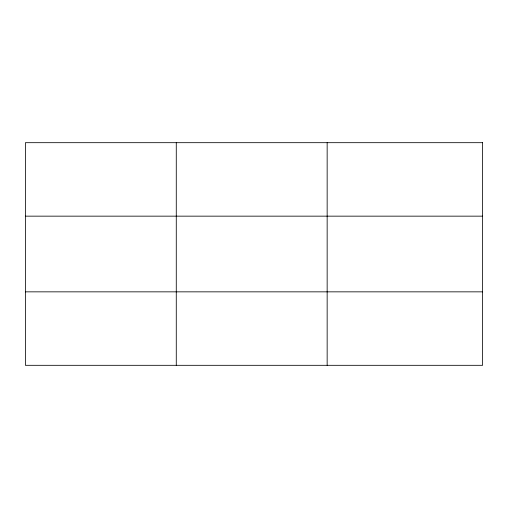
<?xml version="1.0" encoding="UTF-8"?>
<svg xmlns="http://www.w3.org/2000/svg" width="508" height="508" viewBox="0 0 508 508"><rect width="100%" height="100%" fill="white"/><g stroke="black" fill="none" stroke-linecap="round" stroke-linejoin="round"><path stroke-width="0.76" d="M176.276 365.315L176.276 142.684M327.152 365.315L327.152 142.684M25.4 216.154L482.6 216.154M25.4 291.846L482.6 291.846M482.6 142.684L482.6 365.315L25.4 365.315L25.4 142.684L482.6 142.684"/></g></svg>
